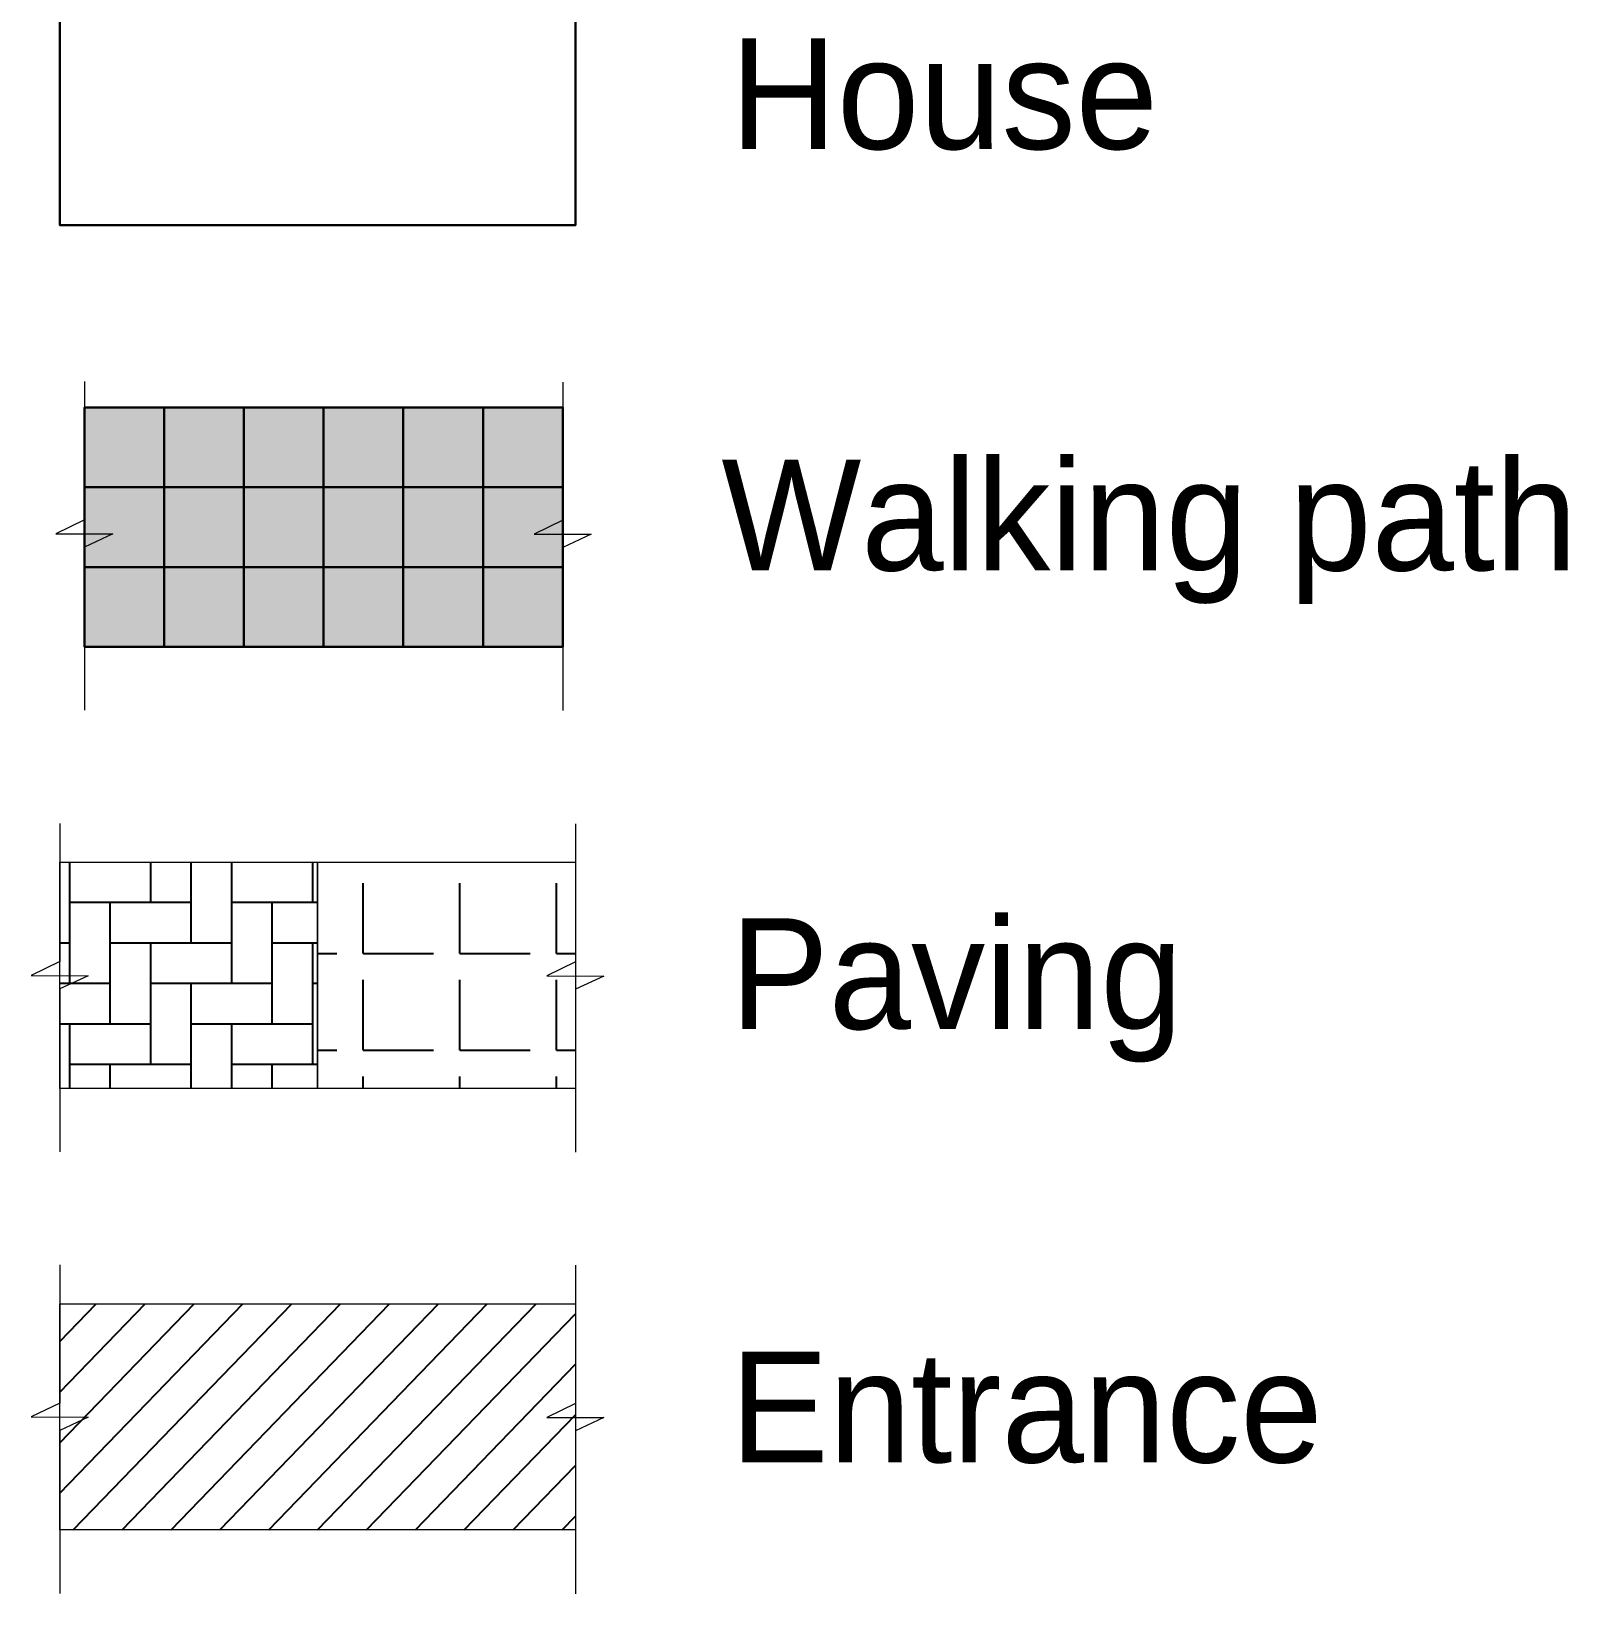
# Model space of a CAD drawing. Header units: millimetres. Extents: x 60.6 to 115.2, y 47.4 to 73.6.
# Drawn here: x 108.62 to 114.17, y 57 to 62.65 of the extents above; entities that cross this region are included whole.
import ezdxf

# ---------------------------------------------------------------- set-up
doc = ezdxf.new("R2010")
doc.units = ezdxf.units.MM
doc.layers.add('hatch 3', color=7, linetype='Continuous', true_color=0x57792a)
doc.layers.add('paving', color=251, linetype='Continuous', lineweight=30)
doc.layers.add('txt', color=250, linetype='Continuous', lineweight=15)
doc.layers.add('trees', color=118, linetype='Continuous')
doc.styles.add('РУССКИЙ', font='comic.ttf', dxfattribs={"oblique": 10})

# ---------------------------------------------------------------- blocks, each defined once
blk = doc.blocks.new('ghgh')
at = {"layer": 'paving'}
h = blk.add_hatch(color=9, dxfattribs=at)
h.set_gradient(color1=(183, 211, 215), color2=(232, 241, 242), rotation=45, one_color=1, tint=0.93, name='SPHERICAL')
h.paths.add_polyline_path([(697.662, 576.0504), (698.062, 576.0504), (698.062, 576.4504), (697.662, 576.4504)])
h = blk.add_hatch(color=9, dxfattribs=at)
h.set_gradient(color1=(183, 211, 215), color2=(232, 241, 242), rotation=45, one_color=1, tint=0.93, name='SPHERICAL')
h.paths.add_polyline_path([(698.062, 576.0504), (698.462, 576.0504), (698.462, 576.4504), (698.062, 576.4504)])
h = blk.add_hatch(color=9, dxfattribs=at)
h.set_gradient(color1=(183, 211, 215), color2=(232, 241, 242), rotation=45, one_color=1, tint=0.93, name='SPHERICAL')
h.paths.add_polyline_path([(698.462, 576.0504), (698.862, 576.0504), (698.862, 576.4504), (698.462, 576.4504)])
for points in [[(697.662, 576.0504), (698.062, 576.0504), (698.062, 576.4504), (697.662, 576.4504)], [(698.062, 576.0504), (698.462, 576.0504), (698.462, 576.4504), (698.062, 576.4504)], [(698.462, 576.0504), (698.862, 576.0504), (698.862, 576.4504), (698.462, 576.4504)]]:
    blk.add_lwpolyline(points, close=True, dxfattribs=at)

msp = doc.modelspace()

# ---------------------------------------------------------------- hatches: boundary and pattern name
at = {"layer": 'hatch 3'}
h = msp.add_hatch(dxfattribs=at)
h.set_pattern_fill('AR-HBONE', color=256, scale=0.00144, angle=45, style=0)
h.set_pattern_definition([(90, (-373.60296, -349.715), (-0.146304, 0.146304), [0.438912, -0.146304]), (180, (-373.60296, -349.56869), (-0.146304, 0.146304), [0.438912, -0.146304])])
h.paths.add_polyline_path([(108.7255, 59.6429), (109.6568, 59.6429), (109.6568, 58.8256), (108.7255, 58.8256)])
h = msp.add_hatch(dxfattribs=at)
h.set_pattern_fill('ANGLE', color=256, scale=0.05, style=0)
h.set_pattern_definition([(0, (-601.9507, -540.34924), (0, 0.34925), [0.254, -0.09525]), (90, (-601.9507, -540.34924), (-0.34925, 2e-17), [0.254, -0.09525])])
h.paths.add_polyline_path([(109.6568, 59.6429), (110.588, 59.6429), (110.588, 58.8256), (109.6568, 58.8256)])
at = {"layer": 'hatch 3', "linetype": 'Continuous'}
h = msp.add_hatch(dxfattribs=at)
h.set_pattern_fill('ANSI31', color=256, scale=0.04, angle=1, style=0)
h.set_pattern_definition([(46, (-601.95071, -540.34924), (-0.091356155, 0.088221613), [])])
h.paths.add_polyline_path([(108.7255, 58.0476), (110.588, 58.0476), (110.588, 57.2303), (108.7255, 57.2303)])

# ---------------------------------------------------------------- linework, layer by layer
at = {"color": 18, "lineweight": 15, "true_color": 0x000000}
for points in [[(108.8139, 61.3797), (108.8142, 60.8805), (108.711, 60.83), (108.9172, 60.8293), (108.8142, 60.7817), (108.8142, 60.1926)], [(110.5421, 61.3784), (110.5425, 60.8792), (110.4393, 60.8287), (110.6454, 60.828), (110.5425, 60.7804), (110.5425, 60.1913)], [(110.5879, 59.7822), (110.5883, 59.283), (110.4851, 59.2326), (110.6912, 59.2318), (110.5883, 59.1843), (110.5883, 58.5952)], [(110.5879, 58.1868), (110.5883, 57.6877), (110.4851, 57.6372), (110.6912, 57.6365), (110.5883, 57.5889), (110.5883, 56.9998)]]:
    msp.add_lwpolyline(points, dxfattribs=at)
msp.add_lwpolyline([(108.8142, 61.2858), (110.5422, 61.2858), (110.5422, 60.4218), (108.8142, 60.4218)], close=True, dxfattribs=at)
at = {"color": 18, "lineweight": 15, "true_color": 0x000000, "elevation": -0.0204}
for points in [[(108.725, 59.7835), (108.7253, 59.2843), (108.6221, 59.2338), (108.8283, 59.2331), (108.7253, 59.1855), (108.7253, 58.5964)], [(108.725, 58.1881), (108.7253, 57.6889), (108.6221, 57.6385), (108.8283, 57.6378), (108.7253, 57.5902), (108.7253, 57.0011)]]:
    msp.add_lwpolyline(points, dxfattribs=at)
at = {"layer": 'hatch 3', "lineweight": 15}
for points in [[(108.7255, 59.6429), (109.6568, 59.6429), (109.6568, 58.8256), (108.7255, 58.8256)], [(109.6568, 59.6429), (110.588, 59.6429), (110.588, 58.8256), (109.6568, 58.8256)], [(108.7255, 58.0476), (110.588, 58.0476), (110.588, 57.2303), (108.7255, 57.2303)]]:
    msp.add_lwpolyline(points, close=True, dxfattribs=at)
at = {"layer": 'paving', "color": 139}
msp.add_lwpolyline([(108.7255, 62.7619), (110.588, 62.7619), (110.588, 61.9446), (108.7255, 61.9446)], close=True, dxfattribs=at)
at = {"layer": 'trees', "color": 1}
msp.add_lwpolyline([(110.5422, 60.4218), (108.8142, 60.4218), (108.8142, 61.2858), (110.5422, 61.2858)], close=True, dxfattribs=at)

# ---------------------------------------------------------------- block references
at = {"layer": 'paving', "color": 139, "xscale": 0.7199999999999989, "yscale": 0.7199999999999989, "zscale": 0.7199999999999989}
for p in [(-393.5024, -353.7584), (-392.6384, -353.7584), (-393.5024, -354.0464), (-392.6384, -354.0464), (-393.5024, -354.3344), (-392.6384, -354.3344)]:
    msp.add_blockref('ghgh', p, dxfattribs=at)

# ---------------------------------------------------------------- texts
at = {"layer": 'txt', "style": 'РУССКИЙ'}
for s, p in [('House', (111.1467, 62.2201)), ('Walking path', (111.1157, 60.6974)), ('Paving', (111.1467, 59.0404)), ('Entrance', (111.1467, 57.4742))]:
    msp.add_text(s, height=0.4, dxfattribs=at).set_placement(p)

doc.saveas('drawing.dxf')
